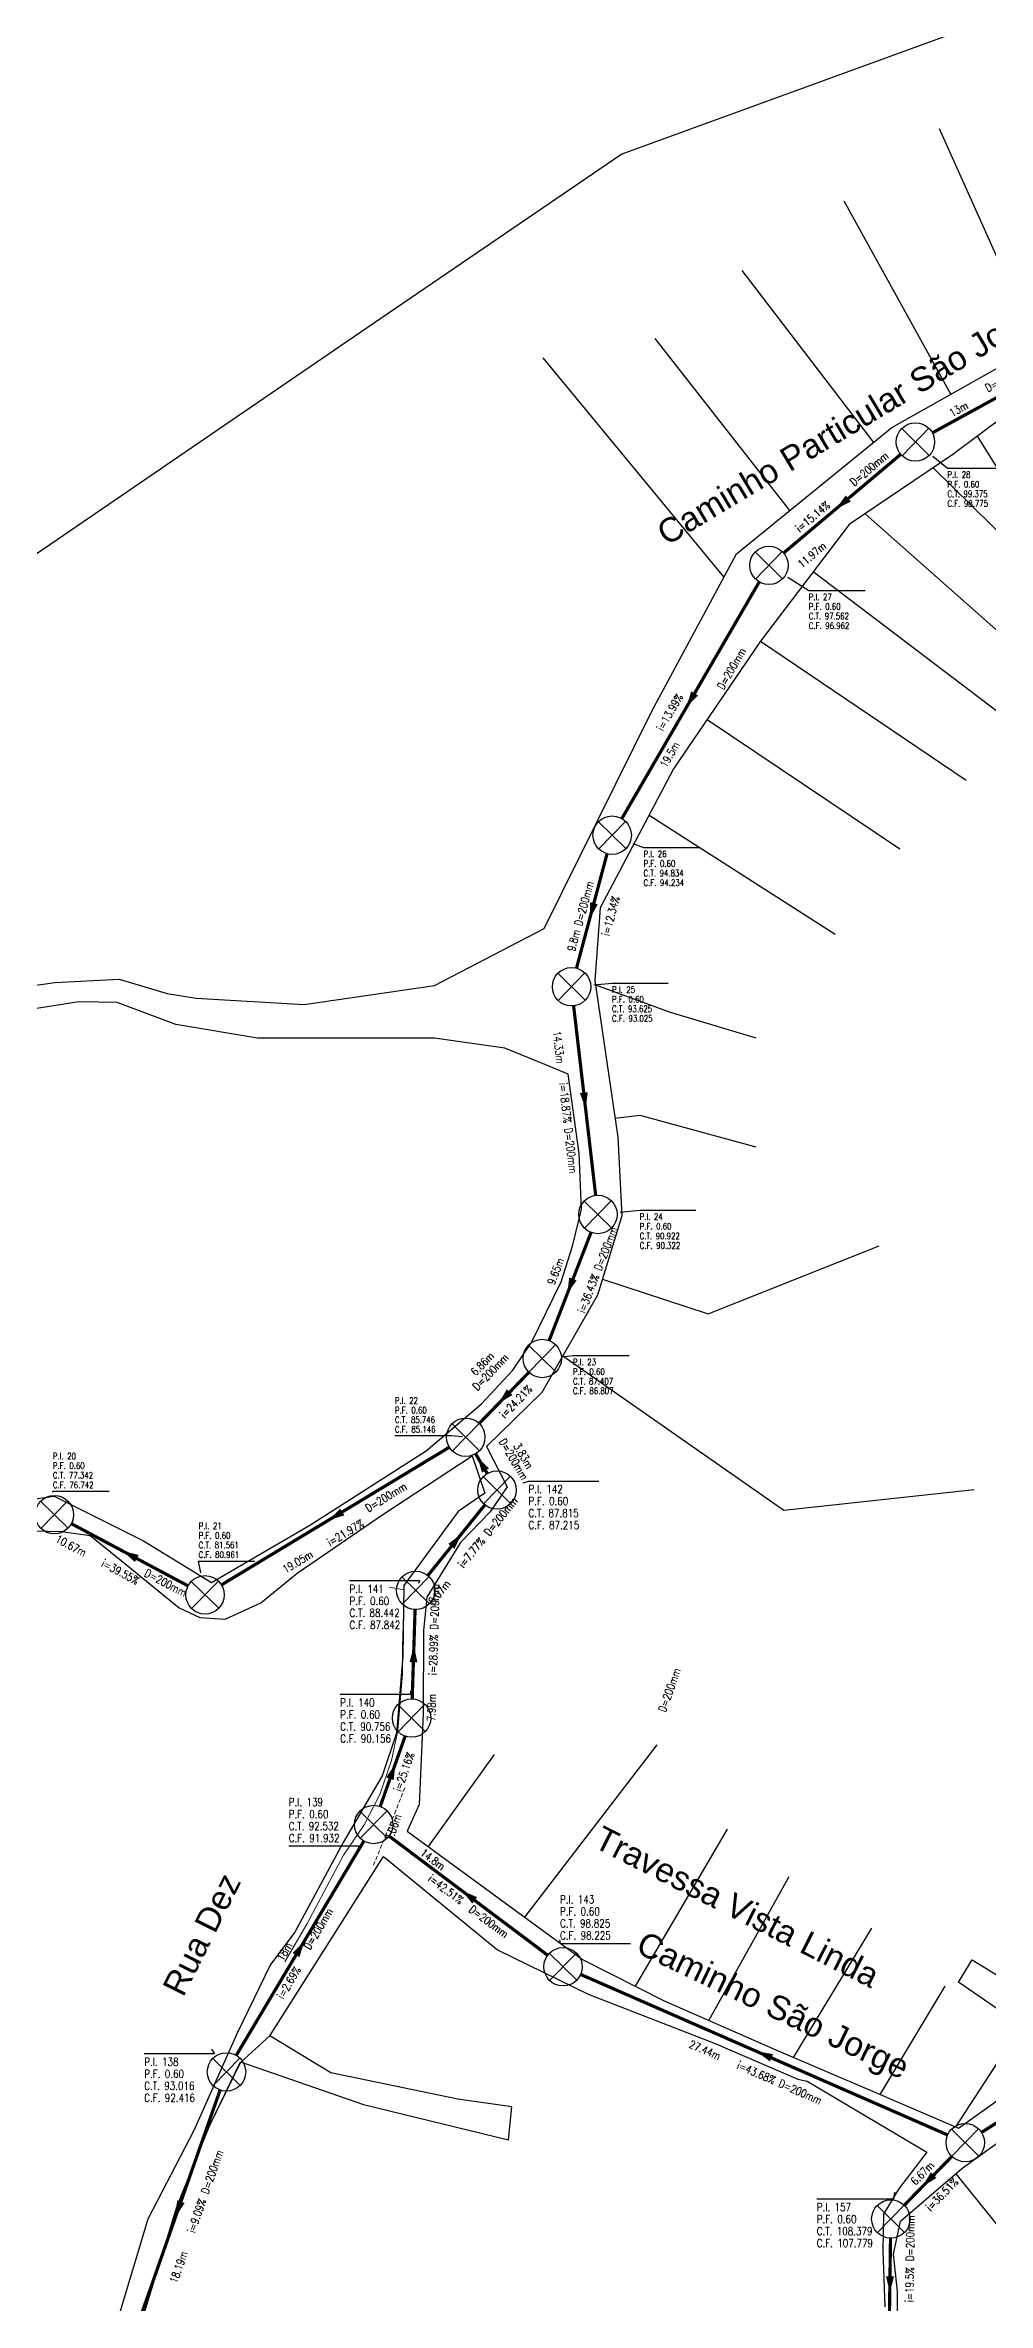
# Model space of a CAD drawing. Extents: x -289 to 361868, y -200 to 7352041.
# Drawn here: x 361560.1 to 361619, y 7351828.5 to 7351969.6 of the extents above; entities that cross this region are included whole.
import ezdxf
from ezdxf.enums import TextEntityAlignment as Align

# ---------------------------------------------------------------- set-up
doc = ezdxf.new("R2010")
doc.units = 0
doc.linetypes.add('HIDDEN', pattern=[0.375, 0.25, -0.125])
doc.layers.add('LT-CERCA', color=2, linetype='ACAD_CERCA', lineweight=9)
doc.layers.add('LT-CORRIMÃO-GUARDA-CORPO', color=3, linetype='HIDDEN', lineweight=5)
for name, color, linetype in [('PONTOS-Caixas - Esgoto_U', 1, 'Continuous'), ('PS_IND_COMPRIMENTO', 7, 'Continuous'), ('PS_IND_DIAMETRO', 7, 'Continuous'), ('PS_IND_FLUXO', 3, 'Continuous'), ('PS_IND_INCLINACAO', 7, 'Continuous'), ('PS_PONTOS_IDENTIFICACAO_LIN', 7, 'Continuous'), ('PS_PONTOS_IDENTIFICACAO_TXT', 7, 'Continuous'), ('quadrasultima', 250, 'Continuous'), ('TUBO_PVC', 1, 'Continuous'), ('ZZ-Carimbo Texto', 7, 'Continuous')]:
    doc.layers.add(name, color=color, linetype=linetype)
doc.styles.add('CARIMBO', font='arial.ttf', dxfattribs={"height": 2})
doc.styles.add('ROMANS', font='ROMANS.shx', dxfattribs={"height": 2})
doc.styles.get("Standard").update_dxf_attribs({"font": 'arial.ttf'})
doc.linetypes.add('ACAD_CERCA', pattern='A,25,-8,["x",Standard,S=5,R=0,X=-0.8,Y=-3],-8', length=41)

# ---------------------------------------------------------------- blocks, each defined once
blk = doc.blocks.new('*U13', base_point=(4191.731, 1118.971))
for p, q in [((4191.559, 1119.139), (4191.902, 1118.803)), ((4191.898, 1119.143), (4191.563, 1118.8))]:
    blk.add_line(p, q)
blk.add_circle((4191.731, 1118.971), 0.24)

msp = doc.modelspace()

# ---------------------------------------------------------------- linework, layer by layer
at = {"layer": 'LT-CERCA', "color": 0, "elevation": 88.26}
msp.add_lwpolyline([(361581.62, 7351873.25), (361582.55, 7351873.08), (361582.45, 7351869.45), (361582.45, 7351867.82), (361582.16, 7351864.29), (361581.76, 7351862.41), (361581.03, 7351860.28), (361580.04, 7351858.39), (361578.75, 7351856.5), (361576.46, 7351852.19), (361575.08, 7351849.83)], dxfattribs=at)
at = {"layer": 'LT-CORRIMÃO-GUARDA-CORPO', "color": 0, "elevation": 91.89}
msp.add_lwpolyline([(361582.58, 7351860.71), (361582.03, 7351859.28), (361581.43, 7351857.83), (361580.58, 7351855.74)], dxfattribs=at)
at = {"layer": 'PS_IND_FLUXO'}
for points in [[(361610.31, 7351941.27, 0.5, 0, 0), (361609.54, 7351940.62, 0, 0, 0)], [(361600.7, 7351929.09, 0.5, 0, 0), (361600.19, 7351928.23, 0, 0, 0)], [(361594.41, 7351915.98, 0.5, 0, 0), (361594.15, 7351915.01, 0, 0, 0)], [(361593.78, 7351904.14, 0.5, 0, 0), (361593.89, 7351903.15, 0, 0, 0)], [(361593.1, 7351892.5, 0.5, 0, 0), (361592.74, 7351891.57, 0, 0, 0)], [(361589.14, 7351885.43, 0.5, 0, 0), (361588.44, 7351884.71, 0, 0, 0)], [(361587.63, 7351880.53, 0.5, 0, 0), (361587.12, 7351881.39, 0, 0, 0)], [(361578.68, 7351877.94, 0.5, 0, 0), (361577.82, 7351877.43, 0, 0, 0)], [(361585.5, 7351875.79, 0.5, 0, 0), (361586.13, 7351876.56, 0, 0, 0)], [(361565.83, 7351875.03, 0.5, 0, 0), (361564.95, 7351875.5, 0, 0, 0)], [(361583.13, 7351868.55, 0.5, 0, 0), (361583.16, 7351869.55, 0, 0, 0)], [(361581.66, 7351861.27, 0.5, 0, 0), (361582, 7351862.21, 0, 0, 0)], [(361586.96, 7351853.67, 0.5, 0, 0), (361586.16, 7351854.27, 0, 0, 0)], [(361575.79, 7351850.25, 0.5, 0, 0), (361576.3, 7351851.11, 0, 0, 0)], [(361605.51, 7351843.83, 0.5, 0, 0), (361604.59, 7351844.23, 0, 0, 0)], [(361615.65, 7351836.5, 0.5, 0, 0), (361614.95, 7351835.79, 0, 0, 0)], [(361568.59, 7351834.84, 0.5, 0, 0), (361568.26, 7351833.89, 0, 0, 0)], [(361612.92, 7351830.17, 0.5, 0, 0), (361612.91, 7351829.17, 0, 0, 0)]]:
    msp.add_lwpolyline(points, format="xyseb", dxfattribs=at)
at = {"layer": 'PS_PONTOS_IDENTIFICACAO_LIN', "linetype": 'Continuous'}
for points in [[(361615.59, 7351943.91), (361616.51, 7351943.16), (361620.03, 7351943.16)], [(361606.53, 7351936.35), (361607.84, 7351935.52), (361611.36, 7351935.52)], [(361596.85, 7351919.72), (361597.51, 7351919.46), (361601.03, 7351919.46)], [(361594.4, 7351910.88), (361595.54, 7351910.98), (361599.06, 7351910.98)], [(361596.06, 7351896.67), (361597.27, 7351896.79), (361600.79, 7351896.79)], [(361592.58, 7351887.66), (361593.1, 7351887.71), (361596.62, 7351887.71)], [(361586.2, 7351882.63), (361585.49, 7351882.7), (361581.97, 7351882.7)], [(361560.59, 7351879.17), (361560.59, 7351879.23), (361564.11, 7351879.23)], [(361589.98, 7351879.77), (361590.32, 7351879.87), (361594.72, 7351879.87)], [(361569.84, 7351874.13), (361569.7, 7351874.87), (361573.22, 7351874.87)], [(361583.47, 7351873.5), (361583.53, 7351873.63), (361579.13, 7351873.63)], [(361582.94, 7351866.76), (361582.95, 7351866.53), (361578.55, 7351866.53)], [(361579.7, 7351857), (361579.73, 7351857.06), (361575.33, 7351857.06)], [(361592.26, 7351851.21), (361592.29, 7351850.98), (361596.69, 7351850.98)], [(361570.51, 7351844.37), (361570.7, 7351844.08), (361566.3, 7351844.08)], [(361613.2, 7351835.44), (361613.14, 7351835), (361608.34, 7351835)]]:
    msp.add_lwpolyline(points, dxfattribs=at)
at = {"layer": 'quadrasultima', "color": 5, "linetype": 'ByBlock', "lineweight": 30}
for points in [[(361555.23, 7351910.26), (361560.72, 7351911.02), (361564.73, 7351911.24), (361567.73, 7351910.34), (361569.55, 7351910.04), (361576.3, 7351909.66), (361584.45, 7351910.83), (361591.29, 7351914.39), (361598.02, 7351927.98), (361603.32, 7351937.82), (361613.04, 7351945.7), (361624.9, 7351952.39), (361631.81, 7351954.63), (361641.99, 7351956.01), (361651.71, 7351957.51), (361676.68, 7351963.25), (361671.17, 7351968.97), (361665.29, 7351982.38), (361657.71, 7351985.22), (361650.58, 7351982.62), (361596.15, 7351962.79), (361580.64, 7351952.2), (361530.51, 7351917.96)], [(361555.23, 7351910.26), (361560.72, 7351911.02), (361564.73, 7351911.24), (361567.73, 7351910.34), (361569.55, 7351910.04), (361576.3, 7351909.66), (361584.45, 7351910.83), (361591.29, 7351914.39), (361598.02, 7351927.98), (361603.32, 7351937.82), (361613.04, 7351945.7), (361624.9, 7351952.39), (361631.81, 7351954.63), (361641.99, 7351956.01), (361651.71, 7351957.51), (361676.68, 7351963.25), (361671.17, 7351968.97), (361665.29, 7351982.38), (361657.71, 7351985.22), (361650.58, 7351982.62), (361596.15, 7351962.79), (361580.64, 7351952.2), (361530.51, 7351917.96)], [(361620.05, 7351946.42), (361616.85, 7351944.02), (361610.37, 7351939.65), (361604.82, 7351932.36), (361599.39, 7351924.37), (361594.8, 7351915.7), (361594.47, 7351911.16), (361595.9, 7351901.36), (361596.15, 7351896.44), (361594.63, 7351891.48), (361591.16, 7351885.41), (361587.69, 7351882.04), (361588.98, 7351879.52), (361587.92, 7351877.94), (361586.07, 7351876.04), (361583.96, 7351872.61), (361583.76, 7351870.53), (361583.73, 7351865.33), (361583.48, 7351859.66), (361582.74, 7351858), (361593.69, 7351849.98), (361598.75, 7351847.42), (361605.79, 7351844.32), (361611.82, 7351841.74), (361617.19, 7351839.44), (361623.7, 7351844.08), (361617.21, 7351848.56), (361618.05, 7351849.95), (361625.53, 7351845.38)], [(361620.05, 7351946.42), (361616.85, 7351944.02), (361610.37, 7351939.65), (361604.82, 7351932.36), (361599.39, 7351924.37), (361594.8, 7351915.7), (361594.47, 7351911.16), (361595.9, 7351901.36), (361596.15, 7351896.44), (361594.63, 7351891.48), (361591.16, 7351885.41), (361587.69, 7351882.04), (361588.98, 7351879.52), (361587.92, 7351877.94), (361586.07, 7351876.04), (361583.96, 7351872.61), (361583.76, 7351870.53), (361583.73, 7351865.33), (361583.48, 7351859.66), (361582.74, 7351858), (361593.69, 7351849.98), (361598.75, 7351847.42), (361605.79, 7351844.32), (361611.82, 7351841.74), (361617.19, 7351839.44), (361625.99, 7351845.71)], [(361555.92, 7351878.27), (361560.67, 7351878.92), (361566.26, 7351876.13), (361570.51, 7351873.54), (361576.66, 7351877.12), (361583.93, 7351881.77), (361587.39, 7351884.7), (361589.34, 7351886.8), (361590.5, 7351888.52), (361592.36, 7351892.33), (361593.08, 7351894.54), (361593.63, 7351896.86), (361593.48, 7351900.33), (361592.81, 7351905.3), (361591.44, 7351905.87), (361588.85, 7351906.92), (361584.44, 7351907.55), (361577.5, 7351907.55), (361573.37, 7351907.55), (361568.27, 7351908.4), (361564.61, 7351909.78), (361562.21, 7351909.81), (361555.35, 7351908.73)], [(361555.92, 7351878.27), (361560.67, 7351878.92), (361566.26, 7351876.13), (361570.51, 7351873.54), (361576.66, 7351877.12), (361583.93, 7351881.77), (361587.39, 7351884.7), (361589.34, 7351886.8), (361590.5, 7351888.52), (361592.36, 7351892.33), (361593.08, 7351894.54), (361593.63, 7351896.86), (361593.48, 7351900.33), (361592.81, 7351905.3), (361591.44, 7351905.87), (361588.85, 7351906.92), (361584.44, 7351907.55), (361577.5, 7351907.55), (361573.37, 7351907.55), (361568.27, 7351908.4), (361564.61, 7351909.78), (361562.21, 7351909.81), (361555.35, 7351908.73)], [(361558.56, 7351876.79), (361561.12, 7351876.72), (361562.92, 7351876.47), (361564.85, 7351874.9), (361568.48, 7351871.94), (361569.78, 7351871.35), (361571.35, 7351871.25), (361573.59, 7351872.27), (361575.86, 7351874.12), (361581.21, 7351877.79), (361586.79, 7351881.44), (361587.59, 7351879.12), (361585.93, 7351877.96), (361582.52, 7351873.34), (361582.47, 7351868.92), (361582.07, 7351864.12), (361581.17, 7351861.45), (361578.73, 7351857.28), (361575.72, 7351851.69), (361574.19, 7351849.66), (361572.09, 7351845.32), (361569.42, 7351839.33), (361566.52, 7351833.74), (361564.67, 7351827.58)], [(361558.56, 7351876.79), (361561.12, 7351876.72), (361562.92, 7351876.47), (361564.85, 7351874.9), (361568.48, 7351871.94), (361569.78, 7351871.35), (361571.35, 7351871.25), (361573.59, 7351872.27), (361575.86, 7351874.12), (361581.21, 7351877.79), (361586.79, 7351881.44), (361587.59, 7351879.12), (361585.93, 7351877.96), (361582.52, 7351873.34), (361582.47, 7351868.92), (361582.07, 7351864.12), (361581.17, 7351861.45), (361578.73, 7351857.28), (361575.72, 7351851.69), (361574.19, 7351849.66), (361572.09, 7351845.32), (361569.42, 7351839.33), (361566.52, 7351833.74), (361564.67, 7351827.58)], [(361613.36, 7351825.4), (361613.38, 7351829.22), (361613.13, 7351831.56), (361613.58, 7351833.62), (361617.41, 7351836.91), (361627.85, 7351844.43), (361634.51, 7351848.34), (361642.57, 7351852.04), (361653.46, 7351857.59), (361667.64, 7351865.56), (361678.73, 7351870.86), (361681.26, 7351873.41), (361682.46, 7351874.66)], [(361613.36, 7351825.4), (361613.38, 7351829.22), (361613.13, 7351831.56), (361613.58, 7351833.62), (361617.41, 7351836.91), (361627.85, 7351844.43), (361634.51, 7351848.34), (361642.57, 7351852.04), (361653.46, 7351857.59), (361667.64, 7351865.56), (361678.73, 7351870.86), (361681.26, 7351873.41), (361682.46, 7351874.66)], [(361565.83, 7351826.35), (361568.35, 7351834.58), (361570.39, 7351839.63), (361572.32, 7351843.54), (361574.15, 7351845.2), (361581.25, 7351856.42), (361588.38, 7351850.57), (361594.06, 7351847.81), (361601.98, 7351844.72), (361607.16, 7351842.5), (361607.74, 7351842.38), (361615.23, 7351837.93), (361613.46, 7351835.63), (361612.52, 7351834.06), (361612.47, 7351831.76), (361612.6, 7351828.26)], [(361589.28, 7351840.77), (361585.91, 7351841.25), (361577.96, 7351842.89), (361574.15, 7351845.2), (361581.25, 7351856.42), (361588.38, 7351850.57), (361594.06, 7351847.81), (361601.98, 7351844.72), (361607.16, 7351842.5), (361607.74, 7351842.38), (361615.23, 7351837.93), (361613.46, 7351835.63), (361612.52, 7351834.06), (361612.47, 7351831.76), (361612.6, 7351828.26)], [(361565.83, 7351826.35), (361568.35, 7351834.58), (361570.39, 7351839.63), (361572.32, 7351843.58), (361580, 7351840.92), (361589.07, 7351838.7), (361589.28, 7351840.77)]]:
    msp.add_lwpolyline(points, dxfattribs=at)
at = {"layer": 'quadrasultima', "flags": 128}
for points in [[(361622.09, 7351950.8), (361616.02, 7351964.38)], [(361616.73, 7351947.78), (361610.06, 7351959.84)], [(361611.91, 7351944.78), (361603.68, 7351955.51)], [(361606.66, 7351940.53), (361598.24, 7351951.27)], [(361602.54, 7351936.37), (361591.23, 7351950.07)], [(361618.37, 7351945.17), (361623.07, 7351937.64)], [(361615.62, 7351943.19), (361624.15, 7351934.79)], [(361611.37, 7351940.32), (361622.22, 7351930.71)], [(361608.12, 7351936.7), (361619.7, 7351927.92)], [(361604.82, 7351932.36), (361617.67, 7351923.66)], [(361601.49, 7351927.47), (361613.54, 7351919.38)], [(361597.86, 7351921.48), (361609.5, 7351914.05)], [(361594.51, 7351910.87), (361599.11, 7351909.2), (361604.53, 7351907.56)], [(361595.73, 7351902.54), (361597.28, 7351902.74), (361604.53, 7351900.75)], [(361594.94, 7351892.48), (361601.56, 7351890.33), (361612.24, 7351894.57)], [(361618.17, 7351879.32), (361606.28, 7351878.04), (361592.46, 7351887.68)], [(361584.07, 7351857.03), (361588.19, 7351862.79)], [(361590.1, 7351852.61), (361598.36, 7351863.38)], [(361597.01, 7351848.3), (361602.75, 7351858.11)], [(361601.59, 7351846.17), (361606.61, 7351855.17)], [(361606.88, 7351843.85), (361611.78, 7351851.93)], [(361612.3, 7351841.53), (361616.37, 7351848.3)], [(361617.03, 7351839.51), (361620.53, 7351844.89)], [(361617.03, 7351836.58), (361623.06, 7351829.13), (361627.05, 7351825.64)]]:
    msp.add_lwpolyline(points, dxfattribs=at)
at = {"layer": 'TUBO_PVC', "linetype": 'Continuous', "const_width": 0.2}
for points in [[(361615.56, 7351945.37), (361624.86, 7351950.46)], [(361606.26, 7351937.86), (361613.59, 7351944.03)], [(361596.15, 7351921.26), (361604.74, 7351936.05)], [(361593.32, 7351911.92), (361595.23, 7351919.07)], [(361594.52, 7351897.72), (361593.14, 7351909.57)], [(361591.61, 7351888.65), (361594.23, 7351895.41)], [(361587.24, 7351883.47), (361590.35, 7351886.67)], [(361571.12, 7351873.38), (361585.38, 7351881.99)], [(361587.74, 7351880.34), (361587.01, 7351881.58)], [(361584.03, 7351873.97), (361587.59, 7351878.38)], [(361561.74, 7351877.21), (361569.04, 7351873.32)], [(361583.05, 7351866.26), (361583.23, 7351871.84)], [(361581.05, 7351859.54), (361582.61, 7351863.93)], [(361572.05, 7351843.98), (361580.03, 7351857.38)], [(361581.6, 7351857.69), (361591.52, 7351850.24)], [(361618.64, 7351839.17), (361642.22, 7351854.12)], [(361593.58, 7351849.04), (361616.52, 7351839.01)], [(361565.81, 7351826.92), (361571.04, 7351841.81)], [(361616.79, 7351837.67), (361613.81, 7351834.62)], [(361612.95, 7351832.56), (361612.87, 7351826.77)]]:
    msp.add_lwpolyline(points, dxfattribs=at)

# ---------------------------------------------------------------- block references
at = {"layer": 'PONTOS-Caixas - Esgoto_U', "xscale": 5, "yscale": 5, "zscale": 5}
for p in [(361614.51, 7351944.8), (361605.35, 7351937.09), (361595.55, 7351920.23), (361593.01, 7351910.76), (361594.66, 7351896.53), (361591.18, 7351887.53), (361586.4, 7351882.61), (361588.35, 7351879.31), (361560.68, 7351877.77), (361570.1, 7351872.76), (361583.27, 7351873.04), (361583.01, 7351865.06), (361580.64, 7351858.41), (361592.48, 7351849.52), (361571.44, 7351842.95), (361617.62, 7351838.53), (361612.97, 7351833.76)]:
    msp.add_blockref('*U13', p, dxfattribs=at)

# ---------------------------------------------------------------- texts
at = {"layer": 'PS_IND_COMPRIMENTO', "style": 'ROMANS', "width": 0.8}
for s, rotation, p in [('13m', 28.6681, (361617.21, 7351946.86)), ('11.97m', 40.0692, (361608.04, 7351937.75)), ('19.5m', 59.8393, (361599.15, 7351925.27)), ('9.8m', 74.9777, (361593.15, 7351913.66)), ('14.33m', 276.6481, (361592.21, 7351906.98)), ('9.65m', 68.8463, (361592.02, 7351892.98)), ('6.86m', 45.8433, (361587.44, 7351887.2)), ('3.83m', 300.5298, (361590, 7351881.45)), ('10.67m', 331.9661, (361561.72, 7351875.83)), ('19.05m', 31.1346, (361575.89, 7351874.83)), ('8.07m', 50.9796, (361584.75, 7351872.92)), ('7.98m', 88.161, (361584.26, 7351865.71)), ('7.06m', 70.3639, (361581.87, 7351858.22)), ('14.8m', 323.0746, (361584.34, 7351856.23)), ('18m', 59.2531, (361575.07, 7351850.47)), ('27.44m', 336.3925, (361601.35, 7351844.31)), ('6.67m', 45.74, (361614.94, 7351836.62)), ('18.19m', 70.6306, (361568.45, 7351830.75))]:
    msp.add_text(s, height=0.5, rotation=rotation, dxfattribs=at).set_placement(p, align=Align.MIDDLE_CENTER)
at = {"layer": 'PS_IND_DIAMETRO', "style": 'ROMANS', "width": 0.8}
for rotation, p in [(28.6681, (361620.18, 7351948.81)), (40.0692, (361611.62, 7351943.12)), (59.8393, (361603.01, 7351930.64)), (74.9777, (361593.79, 7351915.96)), (276.6481, (361592.97, 7351900.52)), (68.8463, (361595.15, 7351894.39)), (45.8433, (361587.95, 7351886.69)), (300.5298, (361589.39, 7351881.24)), (31.1346, (361581.41, 7351878.86)), (50.9796, (361588.59, 7351877.66)), (331.9661, (361567.64, 7351873.51)), (88.161, (361584.46, 7351872.01)), (70.3639, (361599.13, 7351866.81)), (59.2531, (361577.18, 7351851.89)), (323.0746, (361587.84, 7351852.34)), (336.3925, (361607.31, 7351841.7)), (70.6306, (361570.54, 7351836.7)), (89.1992, (361614.18, 7351832.55))]:
    msp.add_text('D=200mm', height=0.5, rotation=rotation, dxfattribs=at).set_placement(p, align=Align.MIDDLE_CENTER)
at = {"layer": 'PS_IND_INCLINACAO', "style": 'ROMANS', "width": 0.8}
for s, rotation, p in [('i=15.14%', 40.0692, (361608.09, 7351940.14)), ('i=13.99%', 59.8393, (361599.15, 7351927.91)), ('i=12.34%', 74.9777, (361595.46, 7351915.18)), ('i=18.87%', 276.6481, (361592.62, 7351903.5)), ('i=36.43%', 68.8463, (361594.07, 7351891.59)), ('i=24.21%', 45.8433, (361589.54, 7351884.84)), ('i=21.97%', 31.1346, (361578.88, 7351876.64)), ('i=7.77%', 50.9796, (361586.76, 7351875.4)), ('i=39.55%', 331.9661, (361564.81, 7351874.19)), ('i=28.99%', 88.161, (361584.37, 7351869.01)), ('i=25.16%', 70.3639, (361582.54, 7351861.7)), ('i=42.51%', 323.0746, (361585.16, 7351854.36)), ('i=2.69%', 59.2531, (361575.34, 7351848.53)), ('i=43.68%', 336.3925, (361604.56, 7351842.9)), ('i=36.51%', 45.74, (361616.17, 7351835.29)), ('i=9.09%', 70.6306, (361569.58, 7351833.96)), ('i=19.5%', 89.1992, (361614.14, 7351829.65))]:
    msp.add_text(s, height=0.5, rotation=rotation, dxfattribs=at).set_placement(p, align=Align.MIDDLE_CENTER)
at = {"layer": 'PS_PONTOS_IDENTIFICACAO_TXT', "style": 'ROMANS', "width": 0.8}
for s, height, p in [('P.I. 28', 0.4, (361616.51, 7351942.56)), ('C.T. 99.375', 0.4, (361616.51, 7351941.36)), ('P.F. 0.60', 0.4, (361616.51, 7351941.96)), ('C.F. 98.775', 0.4, (361616.51, 7351940.76)), ('P.I. 27', 0.4, (361607.84, 7351934.92)), ('P.F. 0.60', 0.4, (361607.84, 7351934.32)), ('C.T. 97.562', 0.4, (361607.84, 7351933.72)), ('C.F. 96.962', 0.4, (361607.84, 7351933.12)), ('P.I. 26', 0.4, (361597.51, 7351918.86)), ('C.T. 94.834', 0.4, (361597.51, 7351917.66)), ('C.F. 94.234', 0.4, (361597.51, 7351917.06)), ('P.F. 0.60', 0.4, (361597.51, 7351918.26)), ('P.I. 25', 0.4, (361595.54, 7351910.38)), ('C.T. 93.625', 0.4, (361595.54, 7351909.18)), ('C.F. 93.025', 0.4, (361595.54, 7351908.58)), ('P.F. 0.60', 0.4, (361595.54, 7351909.78)), ('P.I. 24', 0.4, (361597.27, 7351896.19)), ('C.T. 90.922', 0.4, (361597.27, 7351894.99)), ('C.F. 90.322', 0.4, (361597.27, 7351894.39)), ('P.F. 0.60', 0.4, (361597.27, 7351895.59)), ('C.T. 87.407', 0.4, (361593.1, 7351885.91)), ('P.I. 23', 0.4, (361593.1, 7351887.11)), ('P.F. 0.60', 0.4, (361593.1, 7351886.51)), ('P.I. 22', 0.4, (361581.97, 7351884.7)), ('C.F. 86.807', 0.4, (361593.1, 7351885.31)), ('C.T. 85.746', 0.4, (361581.97, 7351883.5)), ('P.F. 0.60', 0.4, (361581.97, 7351884.1)), ('C.F. 85.146', 0.4, (361581.97, 7351882.9)), ('P.I. 20', 0.4, (361560.59, 7351881.23)), ('P.F. 0.60', 0.4, (361560.59, 7351880.63)), ('C.T. 77.342', 0.4, (361560.59, 7351880.03)), ('C.F. 76.742', 0.4, (361560.59, 7351879.43)), ('P.I. 142', 0.5, (361590.32, 7351879.12)), ('C.T. 87.815', 0.5, (361590.32, 7351877.62)), ('P.F. 0.60', 0.5, (361590.32, 7351878.37)), ('P.I. 21', 0.4, (361569.7, 7351876.87)), ('P.F. 0.60', 0.4, (361569.7, 7351876.27)), ('C.F. 87.215', 0.5, (361590.32, 7351876.87)), ('C.T. 81.561', 0.4, (361569.7, 7351875.67)), ('C.F. 80.961', 0.4, (361569.7, 7351875.07)), ('P.I. 141', 0.5, (361579.13, 7351872.88)), ('P.F. 0.60', 0.5, (361579.13, 7351872.13)), ('C.T. 88.442', 0.5, (361579.13, 7351871.38)), ('C.F. 87.842', 0.5, (361579.13, 7351870.63)), ('P.I. 140', 0.5, (361578.55, 7351865.78)), ('P.F. 0.60', 0.5, (361578.55, 7351865.03)), ('C.T. 90.756', 0.5, (361578.55, 7351864.28)), ('C.F. 90.156', 0.5, (361578.55, 7351863.53)), ('P.I. 139', 0.5, (361575.33, 7351859.56)), ('C.T. 92.532', 0.5, (361575.33, 7351858.06)), ('P.F. 0.60', 0.5, (361575.33, 7351858.81)), ('C.F. 91.932', 0.5, (361575.33, 7351857.31)), ('P.I. 143', 0.5, (361592.29, 7351853.48)), ('C.T. 98.825', 0.5, (361592.29, 7351851.98)), ('P.F. 0.60', 0.5, (361592.29, 7351852.73)), ('C.F. 98.225', 0.5, (361592.29, 7351851.23)), ('P.I. 138', 0.5, (361566.3, 7351843.33)), ('P.F. 0.60', 0.5, (361566.3, 7351842.58)), ('C.T. 93.016', 0.5, (361566.3, 7351841.83)), ('C.F. 92.416', 0.5, (361566.3, 7351841.08)), ('P.I. 157', 0.5, (361608.34, 7351834.25)), ('C.T. 108.379', 0.5, (361608.34, 7351832.75)), ('P.F. 0.60', 0.5, (361608.34, 7351833.5)), ('C.F. 107.779', 0.5, (361608.34, 7351832))]:
    msp.add_text(s, height=height, dxfattribs=at).set_placement(p)
at = {"layer": 'ZZ-Carimbo Texto', "style": 'CARIMBO'}
for s, rotation, p in [('Caminho Particular São Jorge Escadaria 7', 30.9674, (361615.54, 7351949.12)), ('Travessa Vista Linda', 332.9862, (361603.36, 7351853.27)), ('Rua Dez', 63.4037, (361569.89, 7351851.55)), ('Rua Dez', 63.4037, (361569.89, 7351851.55)), ('Rua Dez', 63.4037, (361569.89, 7351851.55)), ('Caminho São Jorge', 334.4169, (361605.62, 7351847.13)), ('Caminho São Jorge', 334.4169, (361605.62, 7351847.13))]:
    msp.add_text(s, height=1.5, rotation=rotation, dxfattribs=at).set_placement(p, align=Align.MIDDLE_CENTER)

doc.saveas('drawing.dxf')
